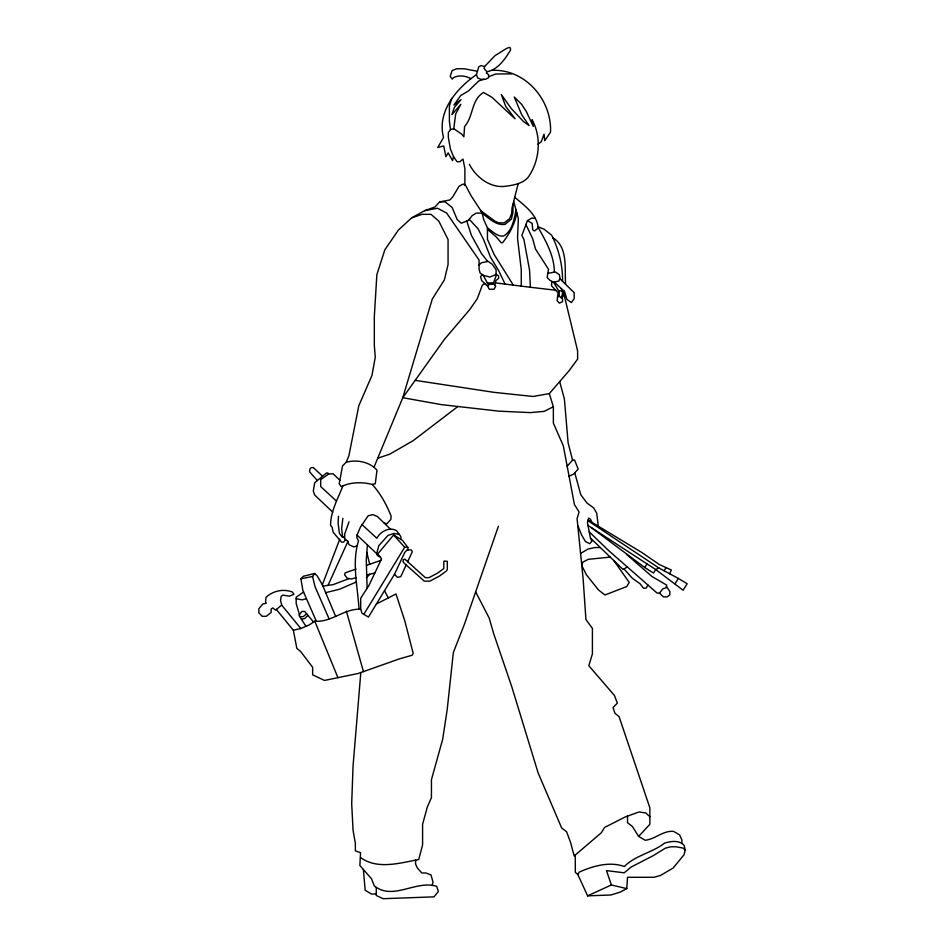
<?xml version="1.0" encoding="UTF-8"?>
<svg xmlns="http://www.w3.org/2000/svg" width="946" height="946" viewBox="0 0 946 946"><rect width="100%" height="100%" fill="white"/><g stroke="black" fill="none" stroke-linecap="round" stroke-linejoin="round"><path stroke-width="1.42" d="M390.497 529.204L377.348 516.492L372.901 514.636L368.219 515.724L360.461 527.088L357.032 535.081L356.879 537.813L358.546 540.816C351.605 562.657 357.73 587.04 359.078 609.449M338.479 516.268L338.089 523.138L339.413 533.378L342.298 537.233L343.575 537.233M469.417 164.32C475.862 177.115 490.134 188.207 505.129 186.327C513.158 185.25 522.227 183.808 527.939 177.552C539.728 161.222 541.881 137.347 532.03 119.669L533.284 126.433L526.295 111.474L521.814 104.545L514.281 97.012L521.719 114.785L529.121 125.558L523.505 121.585L511.266 108.542L501.321 94.505L505.672 106.271L515.073 118.794L491.896 97.284L483.56 92.448C471.061 99.827 473.603 116.571 464.569 126.504L463.883 136.803L461.743 134.107L453.773 128.739L455.688 113.981L460.868 104.261L451.881 114.679L454.317 107.513L460.998 99.649L453.903 105.101L460.678 95.57L468.365 90.993L478.771 80.989L484.009 79.31M626.76 888.637L627.529 877.285L654.053 877.285L660.663 875.369L673.103 868.038L684.041 854.758L685.223 850.087L684.147 845.405C679.157 839.871 670.951 841.183 664.577 843.123C652.267 852.736 635.357 855.35 624.36 866.501C609.52 861.191 592.976 865.98 579.141 872.153L577.864 874.589L587.62 895.85L610.856 894.999L620.068 892.173L626.76 888.637L611.376 884.936L587.62 895.85M367.391 544.884L366.279 559.973L367.119 588.282M551.837 281.376L551.506 285.716L558.057 292.775L557.076 300.615L559.429 303.122L562.539 301.656L562.539 298.901L559.216 296.098L559.216 291.841L553.658 282.346L550.016 280.418L547.131 277.45L548.514 269.314L535.519 249.046L532.586 238.439L525.822 224.368M360.816 672.547L353.071 765.775L351.687 803.615L353.071 830.446L355.365 843.312L355.365 850.88L360.556 852.689L359.882 865.507L371.494 878.751L374.238 885.799C392.874 901.041 415.85 879.792 436.674 886.296L438.365 891.534L434.001 896.855L383.13 898.7L376.272 895.507L376.272 887.525M342.819 486.067C338.006 498.66 330.651 511.017 330.568 525.243L332.2 527.454L333.146 532.184L341.506 542.141L343.575 542.141L345.68 539.539M342.878 518.313L341.624 528.554L342.511 536.252L344.663 538.239M476.453 74.639L478.794 66.717L481.289 65.546L484.577 66.539L495.101 55.578L506.205 48.684L509.362 47.3L510.473 48.092L510.473 50.162C504.975 59.196 497.986 69.59 486.906 71.778L486.374 73.019L488.597 74.639L488.597 77.678L485.558 79.31L480.745 79.31L477.612 77.879L476.453 74.639C456.587 88.309 436.674 111.758 443.532 137.501L437.738 147.505L443.733 145.932L445.873 156.705L448.156 152.862L452.566 160.631L453.524 156.658L450.426 149.007L448.345 137.501L448.345 132.511L450.533 129.578L453.773 128.739M492.984 284.238L496.094 275.913L496.094 269.728L492.109 264.123L488.124 261.403L481.384 262.775L479.054 265.022M516.008 209.894C514.281 219.105 512.306 230.919 503.568 236.086C497.052 236.725 492.287 231.214 487.45 227.809L483.725 219.673L482.022 212.448L471.108 195.775L465.621 185.451L463.268 184.021L459.023 186.303L452.708 196.945L449.882 199.961L439.642 201.865L435.006 206.949L424.648 210.674L411.64 217.876L398.467 229.984L384.833 249.827L376.851 274.718L374.32 316.603L374.32 345.503L375.278 357.15L371.967 375.432L358.818 405.704L348.861 455.877L346.189 462.275L342.523 465.917L339.2 483.749L341.128 486.599C350.907 482.07 361.928 481.786 372.251 484.458L375.29 483.737L376.969 470.162C369.709 461.79 356.524 459.307 346.189 462.275M516.741 212.531C515.144 223.741 509.397 233.946 502.586 242.744L501.214 242.744L496.295 236.985L487.45 229.346M484.577 66.539L484.08 68.514L486.906 71.778M518.242 183.5L512.023 207.931L511.656 213.5L509.646 218.621L504.218 222.842L498.708 222.842L494.959 221.128L480.521 210.568M380.02 556.827L377.442 555.562L376.674 553.658L378.802 545.676L387.99 535.436L393.843 533.438L399.259 534.395L400.879 536.63L400.879 539.386M494.723 285.207L495.964 280.56L498.601 278.349L498.601 275.925L496.094 274.092M561.321 297.86L562.645 293.236L561.321 288.53M451.739 98.36L449.385 106.271L449.385 121.407L450.533 129.578M432.062 885.598L433.043 882.299L431.045 875.003L425.937 872.969L421.81 872.969L417.245 867.825L415.578 864.041L415.578 860.151M498.4 526.236L464.616 623.733L453.335 652.563L447.233 709.334L442.693 739.252L431.447 779.681L431.447 797.573L427.308 807.021L422.59 824.273L422.59 844.908L418.711 859.536C400.075 862.965 377.359 869.965 360.556 857.514M349.015 521.79L344.663 534.112L344.663 538.924L347.927 541.384L348.968 544.66L353.958 546.989L356.488 545.925M335.676 616.437L322.35 584.758L339.756 539.173M374.025 467.135L402.783 397.71L432.298 299.031L444.407 279.839L448.073 264.442L448.073 239.527L438.79 221.092L430.998 214.328L422.058 214.328L411.64 217.876M347.927 541.384L328.014 585.385M535.235 218.384L531.806 218.088L527.454 220.607L521.896 235.377L523.942 239.645L529.547 270.083L530.41 287.265L555.704 290.233M561.995 298.439L563.899 294.017L563.899 290.883M669.626 573.761L671.329 570L659.433 564.596L641.849 552.523L588.14 520.028M406.153 565.01L400.714 576.717L397.426 577.344L394.541 574.222L404.77 552.417L407.123 549.91L411.25 549.91L412.314 551.743L407.702 561.676M647.915 585.018L646.224 588.152L643.481 588.152L640.099 583.8L632.271 578.195L624.029 568.948M664.234 570.852L665.996 567.576M675.125 583.729L678.306 578.42L687.151 583.729L683.118 590.257L655.708 569.539L587.974 525.444M363.832 614.309L404.675 547.261L407.868 547.462L407.868 549.91M394.541 574.222L368.42 617.099L361.951 613.162L360.698 609.236L360.698 598.227L368.916 585.515L381.569 558.779L377.714 553.942L393.642 534.975L402.452 540.343L407.868 547.462M678.306 578.42L658.83 567.955L655.708 569.539L653.509 573.04L644.77 567.541L646.969 564.041M316.283 621.203L302.826 590.292L300.923 578.763L312.57 576.516L314.663 573.465L317.147 575.842L322.35 584.758M589.228 531.865L608.491 550.454L657.115 593.083L659.457 593.083L662.886 588.779L666.185 587.821L666.717 585.125L651.912 576.457L626.5 554.309M415.176 380.351L494.06 392.354L533.059 396.469L549.319 393.619L569.066 370.749L577.616 359.113L577.616 350.86L563.899 294.017M567.174 466.201L572.555 460.123L574.612 460.123L578.172 469.074L573.548 474.159L569.066 476.216M482.259 274.577L480.544 276.469L481.703 280.619L487.628 286.177L489.283 289.251L494.108 289.251L495.692 286.189L493.753 284.226L489.401 284.285L487.628 286.177M681.9 843.418L681.9 839.977L679.63 834.963L673.729 831.416C663.217 830.233 655.306 839.244 645.184 840.249L638.645 836.43L649.855 824.297L649.855 807.789L619.039 716.548L614.924 713.272L613.032 707.561L617.371 703.138L614.415 695.44L588.826 665.724L592.409 653.863L592.409 628.416L585.929 619.524L583.15 579.023L577.072 518.585L579.082 512.011L574.411 504.502L563.319 445.803L553.363 423.122L553.363 406.768L549.319 393.619M307.911 615.314L304.778 618.578L301.372 619.062M300.923 578.763L303.311 576.28L314.663 573.465M366.362 577.817L369.886 574.21M306.634 613.788L303.276 616.603L299.847 616.603M376.272 893.734L371.636 894.147L365.18 890.21L363.37 869.48M276.362 609.449L281.683 605.097L280.572 600.509L281.139 596.429L282.736 595.117L289.535 596.169L293.91 594.183L292.279 591.971C283.292 588.637 273.016 590.765 266.027 597.304L265.566 602.07L266.299 603.241L262.858 603.974L258.849 608.692L258.849 612.819L262.172 616.295L266.299 616.295L271.135 612.476L271.135 609.047L272.85 607.9L275.475 610.123L276.362 609.449L293.343 630.213L296.843 648.388L300.58 651.439L312.665 667.308L312.665 674.865L324.49 680.446L358.167 673.481L399.673 658.783L412.243 655.223L413.213 653.402L404.77 620.777L395.996 593.97L376.402 603.997M457.911 406.496L413.071 440.73L389.823 454.115L377.714 458.242M537.955 144.182L541.254 141.77L544.045 134.214L544.766 140.729L550.525 132.168C551.932 99.992 525.42 68.963 492.204 70.323M339.851 480.272L333.11 473.757L328.617 474.017L320.694 479.622L320.694 486.575L336.291 500.931M303.571 592.007L296.169 597.245L296.169 603.442L299.48 614.652M558.057 296.902L559.216 296.098M484.79 283.516L482.294 285.243L477.257 298.782L469.795 309.508L444.407 339.389L402.783 397.71L441.38 404.616L498.79 411.155L530.399 412.61L544.104 411.38L553.363 406.768M360.698 609.236C344.178 608.373 331.419 622.657 314.793 621.203L309.07 625.022L300.84 628.522L293.343 630.213M627.281 566.926L623.107 569.527L590.434 538.002L587.442 522.736L588.649 518.077L590.434 519.118L591.829 522.251M580.655 553.41L588.105 549.011L594.821 547.557L600.332 547.557M356.11 582.074L339.697 589.181L325.684 592.681M496.094 274.541L489.815 277.06L483.181 275.251L480.048 272.968L479.054 268.96L479.054 260.008L446.63 213.027L437.49 208.25L424.648 210.674M488.597 76.78L495.633 74.013L511.691 73.871M349.192 578.574L333.098 584.64L322.929 586.13M356.11 569.019L345.113 572.874L344.663 574.884L347.17 578.172L351.214 578.976L356.11 577.722M366.433 565.412L380.824 560.375M553.658 282.346L558.98 280.95L559.926 277.639L559.323 274.636L555.326 271.94L547.829 273.382M366.729 575.014L374.864 572.945M306.504 598.747L302.2 599.835L296.169 598.747M610.229 557.111L588.329 559.311L582.831 562.172L581.837 565.59L586.425 574.837L598.44 589.89L604.943 594.987L626.749 586.544L629.22 582.405L613.8 560.552M439.642 201.865L445.14 201.865L452.117 207.47L457.178 219.519L461.258 223.221L468.294 220.465L472.172 215.629L476.252 213.087L481.762 213.087C488.786 217.876 495.633 225.727 505.022 224.391L511.396 219.141L512.969 212.448L512.969 204.194M487.296 282.889L493.233 282.889M495.349 282.889L530.41 287.265M558.471 290.564L562.007 290.978M477.056 71.21L464.214 68.774L456.646 68.774L452.176 70.56L450.178 76.413L452.342 79.086L453.666 77.513C459.259 74.829 465.538 75.857 470.883 78.577M538.073 226.768L544.092 229.216L551.648 235.176C558.731 249.342 562.799 265.235 562.527 281.104M383.686 522.618L386.713 523.942L390.887 519.378L391.1 516.031C386.406 504.455 380.789 493.907 372.251 484.458M552.819 237.824C568.168 246.67 564.549 268.699 565.578 283.847M527.454 220.607L532.172 223.445L532.74 229.843L534.455 230.99L538.25 228.033C537.08 214.387 524.356 205.53 514.742 197.241M587.974 520.678L658.83 567.955M644.77 567.541L591.889 528.045M685.223 850.087L682.953 848.054L676.189 846.788L670.69 846.788L665.357 848.172L653.071 855.752L631.053 867.08L624.23 872.815L606.481 870.627L611.376 884.936M577.864 874.589L575.298 872.295L575.298 855.018M559.677 278.538L574.187 292.692L574.187 298.711L571.337 302.59L566.902 299.326L564.502 291.427L554.321 282.168M362.093 524.687L376.875 538.286C380.162 531.581 389.409 526.591 396.421 530.588L399.259 534.395M649.855 816.729L645.834 812.969L639.023 811.964L625.436 816.871L604.577 827.443L601.36 832.728L574.175 855.976L570.651 842.685L566.583 831.723L561.664 827.975L538.132 772.941L511.786 686.761L493.576 633.371L489.236 618.164L475.649 591.889M322.279 475.968L313.351 467.596L311.293 467.596L309.874 469.098L309.579 471.829L317.217 480.379M332.779 512.164L314.687 495.054L313.303 491.009L314.687 482.756L326.453 473.024L327.919 473.024L328.617 474.017M357.032 535.081L376.674 553.658M659.457 593.083L663.43 596.891L667.025 596.891L669.839 594.916L669.839 591.475L666.457 586.473M469.228 219.295L478.014 228.731L483.666 239.74L490.43 257.04L498.601 270.591L505.176 284.226M393.642 534.975L404.675 547.261M313.54 622.042L304.659 611.423L301.904 611.423L299.019 615.278L305.925 626.358M281.683 605.097L300.84 628.522M487.675 261.498L481.36 253.339L471.38 235.282L466.78 221.057M538.168 227.418C545.889 241.064 554.344 255.988 554.344 272.129M453.524 156.658L457.072 161.731L459.827 161.731L462.972 159.07L464.888 168.506L464.888 185.014M638.645 836.43L632.425 826.52L627.529 822.724L627.529 816.114M513.442 285.361L494.119 254.439L487.45 239.338L487.45 227.809M483.181 275.251L488.538 285.207M384.525 590.671L388.238 597.943M590.434 538.002L591.96 541.077L589.76 543.714L585.456 541.55L581.624 535.022L577.994 526.011M329.019 618.708L314.994 586.544L312.57 576.516M314.793 621.203L337.923 677.667M346.378 611.116L363.453 671.613M513.678 201.392L518.337 218.396L517.545 238.321L521.27 269.728L521.27 286.236M574.766 472.811L580.773 494.699L586.934 502.988L593.591 507.86L596.725 513.193L598.298 526.177M559.689 381.676L564.384 398.928L568.108 442.799L572.555 460.123M366.835 552.429L369.685 564.277M403.398 559.713L403.031 561.735L403.824 562.858L424.328 581.163L429.839 581.163L439.559 575.996L446.689 570.769L447.316 569.09L447.316 561.356L444.443 561.061L443.816 561.356L443.816 568.522L437.691 573.028L428.964 577.663L425.357 577.663L404.841 559.145L403.398 559.713"/></g></svg>
